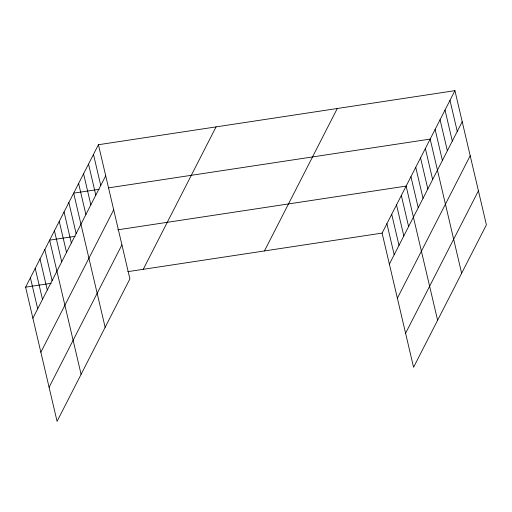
<?xml version="1.0" encoding="UTF-8"?>
<svg xmlns="http://www.w3.org/2000/svg" width="512" height="512" viewBox="0 0 512 512"><rect width="100%" height="100%" fill="white"/><g stroke="black" fill="none" stroke-linecap="round" stroke-linejoin="round"><path stroke-width="0.77" d="M98.426 144.723L129.901 278.899L57.069 421.338L25.6 287.162L98.426 144.723L454.931 90.662L486.4 224.838L413.574 367.277L382.099 233.101L454.931 90.662M32.883 318.208L105.709 175.776M40.864 352.243L113.69 209.805M49.088 387.302L121.914 244.87M143.245 269.318L216.07 126.886M264.454 250.938L337.286 108.506M389.382 264.147L462.214 121.715M397.37 298.182L470.195 155.744M405.594 333.242L478.419 190.81M99.206 189.28L73.664 193.152L105.139 327.328M108.493 187.872L430.17 139.091L461.638 273.267M75.174 236.282L49.632 240.154L81.101 374.33M117.741 229.83L406.138 186.093L437.606 320.269M25.6 287.162L51.142 283.283M127.763 271.667L382.099 233.101M449.978 100.352L457.261 131.398M445.024 110.035L452.307 141.088M440.07 119.725L447.354 150.771M435.123 129.408L442.4 160.454M425.363 148.493L432.646 179.546M420.557 157.894L427.84 188.947M415.75 167.296L423.034 198.342M410.944 176.698L418.227 207.744M401.331 195.494L408.614 226.547M396.525 204.896L403.808 235.949M391.718 214.298L398.995 245.35M386.912 223.699L394.189 254.752M93.472 154.413L100.755 185.459M88.525 164.096L95.808 195.149M83.571 173.779L90.854 204.832M78.618 183.469L85.901 214.515M68.858 202.554L76.141 233.606M64.051 211.955L71.334 243.002M59.245 221.357L66.528 252.403M54.438 230.758L61.722 261.805M44.826 249.555L52.109 280.608M40.019 258.957L47.302 290.01M35.213 268.358L42.496 299.411M30.406 277.76L37.69 308.806"/></g></svg>
